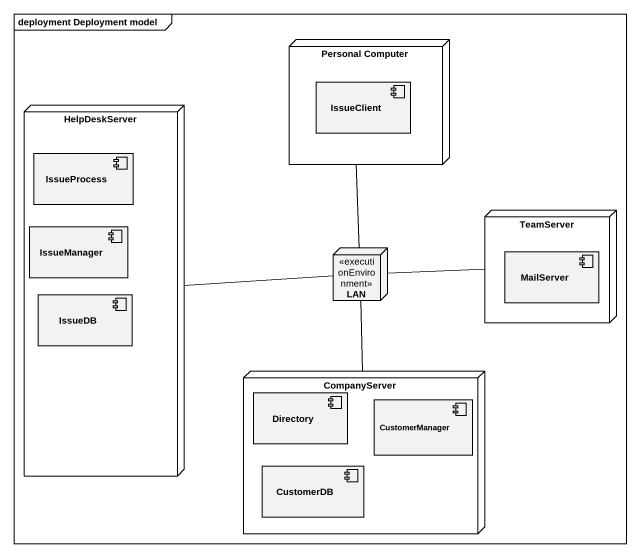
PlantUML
@startuml
mainframe deployment Deployment model
node "Personal Computer" as Personal_Computer {
  component IssueClient
}
node HelpDeskServer {
  component IssueProcess
  component IssueManager
  component IssueDB
}
node TeamServer {
  component MailServer
}
node LAN <<executionEnvironment>>
node CompanyServer {
  component Directory
  component CustomerManager
  component CustomerDB
}
LAN -up- Personal_Computer
LAN -left- HelpDeskServer
LAN -right- TeamServer
LAN -- CompanyServer
@enduml
